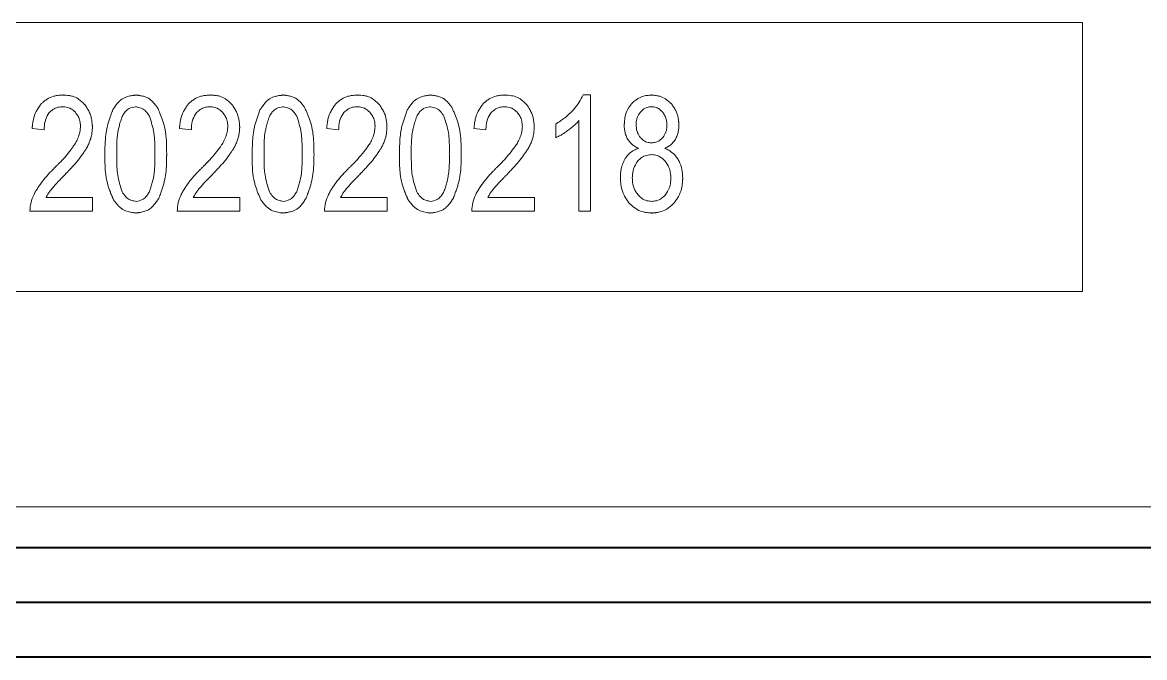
# Model space of a CAD drawing. Header units: millimetres. Extents: x -331 to 5585, y -2655 to 1513.
# Drawn here: x 372.52 to 382.95, y 555.29 to 561.19 of the extents above; entities that cross this region are included whole.
import ezdxf

# ---------------------------------------------------------------- set-up
doc = ezdxf.new("R2010")
doc.units = ezdxf.units.MM

msp = doc.modelspace()

# ---------------------------------------------------------------- linework, layer by layer
at = {"color": 7, "linetype": 'Continuous', "lineweight": 15}
for p, q in [((362.369, 561.191), (382.369, 561.191)), ((382.369, 561.191), (382.369, 558.691)), ((377.729, 560.517), (377.799, 560.517)), ((377.799, 560.517), (377.799, 559.439)), ((372.611, 560.206), (372.723, 560.192)), ((373.98, 560.206), (374.091, 560.192)), ((375.348, 560.206), (375.459, 560.192)), ((376.716, 560.206), (376.827, 560.192)), ((377.475, 560.12), (377.475, 560.247)), ((377.691, 559.439), (377.691, 560.279)), ((373.173, 559.565), (372.741, 559.565)), ((373.173, 559.439), (373.173, 559.565)), ((374.541, 559.565), (374.109, 559.565)), ((374.541, 559.439), (374.541, 559.565)), ((375.91, 559.565), (375.477, 559.565)), ((375.91, 559.439), (375.91, 559.565)), ((377.278, 559.565), (376.846, 559.565)), ((377.278, 559.439), (377.278, 559.565)), ((372.591, 559.439), (373.173, 559.439)), ((373.959, 559.439), (374.541, 559.439)), ((375.327, 559.439), (375.91, 559.439)), ((376.695, 559.439), (377.278, 559.439)), ((377.799, 559.439), (377.691, 559.439)), ((382.369, 558.691), (362.369, 558.691)), ((384.869, 556.691), (359.869, 556.691)), ((360.612, 556.318), (384.127, 556.318)), ((384.127, 556.309), (360.612, 556.309)), ((360.612, 555.809), (384.127, 555.809)), ((384.127, 555.801), (360.612, 555.801)), ((360.612, 555.301), (384.127, 555.301)), ((384.127, 555.292), (360.612, 555.292))]:
    msp.add_line(p, q, dxfattribs=at)
for points, knots in [([(372.899, 560.517), (372.895, 560.517), (372.885, 560.516), (372.869, 560.515), (372.842, 560.512), (372.801, 560.505), (372.759, 560.485), (372.731, 560.465), (372.717, 560.454), (372.709, 560.447), (372.702, 560.441), (372.699, 560.439)], [0, 0, 0, 0, 0.0455178, 0.1366153, 0.2277394, 0.410219, 0.6986754, 0.8490485, 0.8866775, 0.9432741, 1, 1, 1, 1]), ([(373.103, 560.426), (373.101, 560.427), (373.098, 560.431), (373.093, 560.435), (373.088, 560.44), (373.081, 560.447), (373.065, 560.462), (373.035, 560.487), (372.996, 560.504), (372.958, 560.511), (372.937, 560.514), (372.925, 560.515), (372.921, 560.515), (372.917, 560.515), (372.913, 560.516), (372.91, 560.516), (372.905, 560.516), (372.901, 560.517), (372.899, 560.517)], [0, 0, 0, 0, 0.0216814, 0.06509, 0.0866371, 0.1082772, 0.1948807, 0.3686444, 0.6143713, 0.7405375, 0.870116, 0.8863695, 0.9025587, 0.9188347, 0.9350698, 0.9512589, 0.9675125, 1, 1, 1, 1]), ([(373.575, 560.517), (373.572, 560.516), (373.567, 560.516), (373.559, 560.514), (373.551, 560.513), (373.537, 560.511), (373.514, 560.507), (373.477, 560.497), (373.424, 560.468), (373.395, 560.43), (373.378, 560.404), (373.373, 560.397), (373.368, 560.39), (373.364, 560.384), (373.362, 560.38), (373.36, 560.378)], [0, 0, 0, 0, 0.037165, 0.05578, 0.092923, 0.130079, 0.20448, 0.353436, 0.559971, 0.860492, 0.877916, 0.912853, 0.947637, 0.973819, 1, 1, 1, 1]), ([(373.774, 560.404), (373.772, 560.407), (373.769, 560.411), (373.763, 560.417), (373.759, 560.422), (373.752, 560.431), (373.732, 560.455), (373.702, 560.483), (373.661, 560.501), (373.634, 560.508), (373.614, 560.511), (373.603, 560.513), (373.595, 560.514), (373.588, 560.515), (373.581, 560.516), (373.577, 560.517), (373.575, 560.517)], [0, 0, 0, 0, 0.041963, 0.063062, 0.104986, 0.126008, 0.210286, 0.493164, 0.634409, 0.775084, 0.845282, 0.880332, 0.915468, 0.950537, 0.975253, 1, 1, 1, 1]), ([(374.267, 560.517), (374.263, 560.517), (374.258, 560.516), (374.25, 560.516), (374.243, 560.515), (374.232, 560.514), (374.21, 560.512), (374.169, 560.505), (374.128, 560.485), (374.097, 560.463), (374.082, 560.451), (374.074, 560.444), (374.069, 560.441), (374.067, 560.439)], [0, 0, 0, 0, 0.045518, 0.068311, 0.113871, 0.136617, 0.227741, 0.410221, 0.698678, 0.849051, 0.924483, 0.962183, 1, 1, 1, 1]), ([(374.471, 560.426), (374.469, 560.427), (374.466, 560.431), (374.461, 560.435), (374.455, 560.441), (374.447, 560.449), (374.431, 560.464), (374.402, 560.487), (374.36, 560.506), (374.323, 560.512), (374.302, 560.514), (374.296, 560.514), (374.291, 560.515), (374.287, 560.515), (374.284, 560.516), (374.28, 560.516), (374.274, 560.516), (374.27, 560.517), (374.267, 560.517)], [0, 0, 0, 0, 0.021683, 0.065096, 0.086691, 0.129975, 0.216665, 0.362789, 0.610434, 0.803959, 0.852971, 0.877484, 0.889664, 0.914218, 0.926463, 0.938708, 0.963177, 1, 1, 1, 1]), ([(374.943, 560.517), (374.942, 560.517), (374.937, 560.516), (374.929, 560.515), (374.92, 560.513), (374.909, 560.512), (374.887, 560.508), (374.849, 560.499), (374.795, 560.471), (374.764, 560.431), (374.745, 560.403), (374.741, 560.396), (374.736, 560.39), (374.733, 560.384), (374.73, 560.38), (374.728, 560.378)], [0, 0, 0, 0, 0.018585, 0.055789, 0.092937, 0.111501, 0.185903, 0.334903, 0.552218, 0.846635, 0.884871, 0.923226, 0.942342, 0.971201, 1, 1, 1, 1]), ([(375.142, 560.404), (375.141, 560.405), (375.138, 560.409), (375.134, 560.414), (375.128, 560.421), (375.121, 560.43), (375.1, 560.455), (375.07, 560.483), (375.029, 560.501), (375.002, 560.508), (374.983, 560.511), (374.973, 560.513), (374.968, 560.514), (374.963, 560.514), (374.959, 560.515), (374.955, 560.515), (374.95, 560.516), (374.946, 560.516), (374.943, 560.517)], [0, 0, 0, 0, 0.020903, 0.063062, 0.084005, 0.126008, 0.210286, 0.493165, 0.634409, 0.775085, 0.845283, 0.880332, 0.897932, 0.915469, 0.932972, 0.950537, 0.968103, 1, 1, 1, 1]), ([(375.635, 560.517), (375.632, 560.517), (375.627, 560.516), (375.618, 560.516), (375.612, 560.515), (375.6, 560.514), (375.578, 560.512), (375.538, 560.505), (375.496, 560.485), (375.465, 560.463), (375.45, 560.451), (375.442, 560.444), (375.437, 560.441), (375.435, 560.439)], [0, 0, 0, 0, 0.0455856, 0.0683106, 0.1138706, 0.1366167, 0.227741, 0.4102208, 0.6986777, 0.849051, 0.9244833, 0.9621826, 1, 1, 1, 1]), ([(375.839, 560.426), (375.838, 560.427), (375.834, 560.431), (375.829, 560.435), (375.825, 560.44), (375.817, 560.447), (375.801, 560.462), (375.771, 560.487), (375.732, 560.504), (375.694, 560.511), (375.673, 560.514), (375.661, 560.515), (375.657, 560.515), (375.654, 560.515), (375.65, 560.516), (375.646, 560.516), (375.641, 560.516), (375.637, 560.517), (375.635, 560.517)], [0, 0, 0, 0, 0.021681, 0.06509, 0.086684, 0.108278, 0.194929, 0.368642, 0.61437, 0.740537, 0.870116, 0.886369, 0.902558, 0.918834, 0.93507, 0.951323, 0.967512, 1, 1, 1, 1]), ([(376.312, 560.517), (376.308, 560.516), (376.303, 560.516), (376.295, 560.514), (376.287, 560.513), (376.274, 560.511), (376.251, 560.507), (376.213, 560.497), (376.161, 560.468), (376.132, 560.43), (376.114, 560.404), (376.109, 560.397), (376.105, 560.39), (376.1, 560.384), (376.098, 560.38), (376.097, 560.378)], [0, 0, 0, 0, 0.037164, 0.05578, 0.092921, 0.130077, 0.204477, 0.353432, 0.560013, 0.860494, 0.877917, 0.912854, 0.947638, 0.973819, 1, 1, 1, 1]), ([(376.51, 560.404), (376.508, 560.407), (376.505, 560.411), (376.5, 560.417), (376.496, 560.422), (376.488, 560.431), (376.468, 560.455), (376.439, 560.483), (376.397, 560.501), (376.37, 560.508), (376.351, 560.511), (376.34, 560.513), (376.332, 560.514), (376.324, 560.515), (376.317, 560.516), (376.314, 560.517), (376.312, 560.517)], [0, 0, 0, 0, 0.041963, 0.063063, 0.104987, 0.126009, 0.210288, 0.493216, 0.634405, 0.775082, 0.845281, 0.880393, 0.915467, 0.950536, 0.975253, 1, 1, 1, 1]), ([(377.003, 560.517), (377.001, 560.517), (376.998, 560.516), (376.994, 560.516), (376.99, 560.516), (376.986, 560.516), (376.982, 560.515), (376.979, 560.515), (376.973, 560.515), (376.956, 560.513), (376.917, 560.508), (376.871, 560.49), (376.84, 560.468), (376.826, 560.457), (376.822, 560.453), (376.817, 560.449), (376.812, 560.446), (376.807, 560.442), (376.805, 560.44), (376.803, 560.439)], [0, 0, 0, 0, 0.0228, 0.0456, 0.056966, 0.079719, 0.091153, 0.113906, 0.125272, 0.170828, 0.353299, 0.662263, 0.830644, 0.872953, 0.894084, 0.91533, 0.957547, 0.978859, 1, 1, 1, 1]), ([(377.207, 560.426), (377.206, 560.427), (377.202, 560.431), (377.198, 560.435), (377.192, 560.441), (377.183, 560.449), (377.167, 560.464), (377.139, 560.487), (377.101, 560.504), (377.063, 560.511), (377.041, 560.514), (377.026, 560.515), (377.018, 560.516), (377.011, 560.516), (377.006, 560.517), (377.003, 560.517)], [0, 0, 0, 0, 0.021681, 0.065089, 0.086682, 0.129962, 0.216642, 0.362751, 0.61037, 0.73664, 0.86817, 0.901148, 0.934105, 0.967062, 1, 1, 1, 1]), ([(377.633, 560.372), (377.637, 560.377), (377.659, 560.402), (377.696, 560.448), (377.718, 560.494), (377.729, 560.517)], [0, 0, 0, 0, 0.114719, 0.57499, 1, 1, 1, 1]), ([(378.184, 560.44), (378.185, 560.441), (378.188, 560.443), (378.191, 560.446), (378.196, 560.451), (378.205, 560.458), (378.222, 560.472), (378.252, 560.493), (378.29, 560.507), (378.323, 560.513), (378.339, 560.514), (378.348, 560.515), (378.353, 560.516), (378.359, 560.516), (378.363, 560.517), (378.365, 560.517)], [0, 0, 0, 0, 0.024734, 0.04958, 0.07437, 0.124037, 0.223242, 0.389776, 0.668479, 0.816558, 0.890445, 0.908972, 0.945864, 0.972982, 1, 1, 1, 1]), ([(378.365, 560.517), (378.366, 560.517), (378.37, 560.516), (378.376, 560.516), (378.383, 560.515), (378.394, 560.514), (378.414, 560.511), (378.45, 560.505), (378.487, 560.487), (378.514, 560.466), (378.528, 560.455), (378.534, 560.45), (378.538, 560.446), (378.542, 560.442), (378.545, 560.44), (378.547, 560.438)], [0, 0, 0, 0, 0.024629, 0.049159, 0.098299, 0.122782, 0.221038, 0.387893, 0.666793, 0.813457, 0.886622, 0.923249, 0.941507, 0.970754, 1, 1, 1, 1]), ([(372.699, 560.439), (372.698, 560.437), (372.695, 560.433), (372.691, 560.428), (372.686, 560.421), (372.68, 560.412), (372.666, 560.392), (372.641, 560.352), (372.624, 560.3), (372.618, 560.259), (372.616, 560.243), (372.615, 560.238), (372.615, 560.234), (372.614, 560.229), (372.613, 560.224), (372.613, 560.219), (372.612, 560.213), (372.612, 560.208), (372.611, 560.206)], [0, 0, 0, 0, 0.019803, 0.059376, 0.079145, 0.118737, 0.197736, 0.356189, 0.676398, 0.838015, 0.858238, 0.868455, 0.888656, 0.908849, 0.929036, 0.94945, 0.974605, 1, 1, 1, 1]), ([(372.771, 560.353), (372.776, 560.357), (372.793, 560.373), (372.825, 560.398), (372.865, 560.406), (372.888, 560.408), (372.895, 560.408)], [0, 0, 0, 0, 0.14332, 0.499691, 0.859429, 1, 1, 1, 1]), ([(372.895, 560.408), (372.901, 560.408), (372.924, 560.406), (372.969, 560.397), (372.997, 560.371), (373.013, 560.357)], [0, 0, 0, 0, 0.151239, 0.520913, 1, 1, 1, 1]), ([(373.172, 560.22), (373.172, 560.221), (373.171, 560.226), (373.171, 560.233), (373.17, 560.24), (373.169, 560.249), (373.167, 560.271), (373.162, 560.304), (373.151, 560.342), (373.136, 560.372), (373.124, 560.392), (373.117, 560.403), (373.113, 560.41), (373.109, 560.416), (373.106, 560.421), (373.104, 560.424), (373.103, 560.426)], [0, 0, 0, 0, 0.022424, 0.06781, 0.090239, 0.112949, 0.203355, 0.384264, 0.564093, 0.743853, 0.833692, 0.878582, 0.923229, 0.94587, 0.972804, 1, 1, 1, 1]), ([(373.448, 560.318), (373.451, 560.324), (373.461, 560.341), (373.48, 560.368), (373.517, 560.398), (373.55, 560.404), (373.571, 560.408)], [0, 0, 0, 0, 0.125461, 0.369472, 0.616471, 1, 1, 1, 1]), ([(373.571, 560.408), (373.577, 560.407), (373.599, 560.403), (373.635, 560.394), (373.673, 560.363), (373.691, 560.335), (373.701, 560.32)], [0, 0, 0, 0, 0.1214168, 0.4144001, 0.6604929, 1, 1, 1, 1]), ([(373.862, 559.968), (373.862, 559.975), (373.861, 559.988), (373.861, 560.005), (373.861, 560.022), (373.861, 560.045), (373.859, 560.091), (373.855, 560.145), (373.845, 560.211), (373.828, 560.272), (373.806, 560.329), (373.79, 560.367), (373.781, 560.388), (373.776, 560.399), (373.774, 560.404)], [0, 0, 0, 0, 0.044567, 0.089001, 0.111286, 0.155727, 0.24478, 0.422892, 0.511956, 0.690425, 0.845021, 0.922482, 0.961228, 1, 1, 1, 1]), ([(374.067, 560.439), (374.066, 560.437), (374.063, 560.433), (374.059, 560.428), (374.054, 560.421), (374.048, 560.412), (374.034, 560.392), (374.01, 560.352), (373.992, 560.3), (373.986, 560.259), (373.984, 560.243), (373.983, 560.238), (373.983, 560.234), (373.982, 560.229), (373.982, 560.224), (373.981, 560.219), (373.98, 560.213), (373.98, 560.208), (373.98, 560.206)], [0, 0, 0, 0, 0.019803, 0.059376, 0.079144, 0.118771, 0.197736, 0.356189, 0.676398, 0.838015, 0.858238, 0.868455, 0.888656, 0.908849, 0.929036, 0.94945, 0.974605, 1, 1, 1, 1]), ([(374.139, 560.353), (374.144, 560.357), (374.161, 560.373), (374.193, 560.398), (374.233, 560.406), (374.257, 560.408), (374.263, 560.408)], [0, 0, 0, 0, 0.143307, 0.499735, 0.859441, 1, 1, 1, 1]), ([(374.263, 560.408), (374.27, 560.408), (374.292, 560.406), (374.337, 560.397), (374.365, 560.371), (374.381, 560.357)], [0, 0, 0, 0, 0.151239, 0.520913, 1, 1, 1, 1]), ([(374.54, 560.22), (374.54, 560.221), (374.54, 560.225), (374.539, 560.229), (374.539, 560.233), (374.539, 560.236), (374.538, 560.239), (374.538, 560.243), (374.537, 560.252), (374.535, 560.274), (374.53, 560.306), (374.518, 560.344), (374.503, 560.374), (374.491, 560.394), (374.485, 560.403), (374.482, 560.408), (374.481, 560.41), (374.479, 560.413), (374.477, 560.416), (374.475, 560.419), (374.473, 560.422), (374.472, 560.424), (374.471, 560.426)], [0, 0, 0, 0, 0.022424, 0.045117, 0.056463, 0.078887, 0.090239, 0.101591, 0.124306, 0.214479, 0.395574, 0.574285, 0.753072, 0.84218, 0.886612, 0.897747, 0.920052, 0.931187, 0.942394, 0.964736, 0.97568, 1, 1, 1, 1]), ([(374.816, 560.318), (374.819, 560.324), (374.829, 560.341), (374.848, 560.368), (374.885, 560.398), (374.918, 560.404), (374.939, 560.408)], [0, 0, 0, 0, 0.125461, 0.369472, 0.616471, 1, 1, 1, 1]), ([(374.939, 560.408), (374.945, 560.407), (374.968, 560.403), (375.004, 560.394), (375.042, 560.363), (375.059, 560.335), (375.069, 560.32)], [0, 0, 0, 0, 0.1214168, 0.4144001, 0.6604929, 1, 1, 1, 1]), ([(375.23, 559.968), (375.23, 559.975), (375.23, 559.988), (375.229, 560.005), (375.229, 560.022), (375.229, 560.045), (375.227, 560.091), (375.223, 560.145), (375.213, 560.211), (375.196, 560.272), (375.174, 560.329), (375.158, 560.367), (375.149, 560.388), (375.144, 560.399), (375.142, 560.404)], [0, 0, 0, 0, 0.044567, 0.089001, 0.111286, 0.155727, 0.24478, 0.422892, 0.511956, 0.690425, 0.845021, 0.922482, 0.961228, 1, 1, 1, 1]), ([(375.435, 560.439), (375.434, 560.437), (375.431, 560.433), (375.427, 560.428), (375.424, 560.423), (375.418, 560.414), (375.405, 560.397), (375.38, 560.357), (375.361, 560.305), (375.354, 560.26), (375.351, 560.239), (375.35, 560.228), (375.349, 560.219), (375.348, 560.212), (375.348, 560.208), (375.348, 560.206)], [0, 0, 0, 0, 0.019804, 0.059379, 0.079148, 0.098884, 0.178087, 0.336399, 0.656618, 0.828008, 0.871067, 0.914068, 0.95704, 0.978641, 1, 1, 1, 1]), ([(375.507, 560.353), (375.512, 560.357), (375.529, 560.373), (375.561, 560.398), (375.602, 560.406), (375.625, 560.408), (375.631, 560.408)], [0, 0, 0, 0, 0.143307, 0.499735, 0.859441, 1, 1, 1, 1]), ([(375.631, 560.408), (375.638, 560.408), (375.661, 560.406), (375.705, 560.397), (375.733, 560.371), (375.749, 560.357)], [0, 0, 0, 0, 0.151239, 0.520913, 1, 1, 1, 1]), ([(375.908, 560.22), (375.908, 560.221), (375.908, 560.226), (375.907, 560.233), (375.906, 560.24), (375.906, 560.249), (375.904, 560.271), (375.899, 560.304), (375.887, 560.342), (375.872, 560.372), (375.86, 560.392), (375.853, 560.403), (375.849, 560.41), (375.845, 560.416), (375.842, 560.421), (375.84, 560.424), (375.839, 560.426)], [0, 0, 0, 0, 0.022425, 0.067811, 0.090241, 0.11295, 0.203358, 0.38427, 0.564121, 0.743883, 0.833689, 0.87858, 0.923264, 0.945869, 0.972803, 1, 1, 1, 1]), ([(376.184, 560.318), (376.187, 560.324), (376.198, 560.341), (376.216, 560.368), (376.253, 560.398), (376.287, 560.404), (376.307, 560.408)], [0, 0, 0, 0, 0.125461, 0.369472, 0.616471, 1, 1, 1, 1]), ([(376.307, 560.408), (376.313, 560.407), (376.336, 560.403), (376.372, 560.394), (376.41, 560.363), (376.427, 560.335), (376.437, 560.32)], [0, 0, 0, 0, 0.1214168, 0.4144001, 0.6604929, 1, 1, 1, 1]), ([(376.598, 559.968), (376.598, 559.975), (376.598, 559.988), (376.598, 560.005), (376.597, 560.022), (376.597, 560.045), (376.595, 560.091), (376.591, 560.145), (376.581, 560.211), (376.564, 560.272), (376.542, 560.329), (376.526, 560.367), (376.517, 560.388), (376.512, 560.399), (376.51, 560.404)], [0, 0, 0, 0, 0.044567, 0.089001, 0.111286, 0.155727, 0.24478, 0.422892, 0.511956, 0.690425, 0.845021, 0.922482, 0.961228, 1, 1, 1, 1]), ([(376.803, 560.439), (376.802, 560.437), (376.8, 560.433), (376.796, 560.428), (376.792, 560.423), (376.786, 560.414), (376.774, 560.397), (376.748, 560.357), (376.729, 560.305), (376.722, 560.26), (376.72, 560.239), (376.719, 560.23), (376.718, 560.222), (376.717, 560.214), (376.716, 560.209), (376.716, 560.206)], [0, 0, 0, 0, 0.019804, 0.059379, 0.079148, 0.098884, 0.178087, 0.336399, 0.656618, 0.828008, 0.871067, 0.914067, 0.93544, 0.967727, 1, 1, 1, 1]), ([(376.876, 560.353), (376.88, 560.357), (376.897, 560.373), (376.929, 560.398), (376.97, 560.406), (376.993, 560.408), (376.999, 560.408)], [0, 0, 0, 0, 0.143307, 0.499735, 0.859441, 1, 1, 1, 1]), ([(376.999, 560.408), (377.006, 560.408), (377.029, 560.406), (377.073, 560.397), (377.102, 560.371), (377.118, 560.357)], [0, 0, 0, 0, 0.151239, 0.520913, 1, 1, 1, 1]), ([(377.276, 560.22), (377.276, 560.221), (377.276, 560.226), (377.275, 560.233), (377.275, 560.241), (377.274, 560.253), (377.271, 560.276), (377.266, 560.309), (377.253, 560.347), (377.238, 560.376), (377.226, 560.396), (377.22, 560.405), (377.217, 560.411), (377.214, 560.415), (377.211, 560.421), (377.208, 560.424), (377.207, 560.426)], [0, 0, 0, 0, 0.0224192, 0.0678048, 0.0902345, 0.1353907, 0.2258667, 0.4069149, 0.5850806, 0.7632958, 0.8520439, 0.8964762, 0.9187459, 0.9410515, 0.9705257, 1, 1, 1, 1]), ([(378.112, 560.241), (378.112, 560.243), (378.112, 560.246), (378.113, 560.25), (378.113, 560.254), (378.113, 560.257), (378.113, 560.262), (378.114, 560.265), (378.114, 560.271), (378.116, 560.288), (378.12, 560.328), (378.138, 560.374), (378.159, 560.406), (378.168, 560.418), (378.171, 560.423), (378.173, 560.426), (378.175, 560.429), (378.177, 560.431), (378.179, 560.434), (378.181, 560.437), (378.183, 560.439), (378.184, 560.44)], [0, 0, 0, 0, 0.023215, 0.046156, 0.057763, 0.080983, 0.092596, 0.115551, 0.127174, 0.173403, 0.358905, 0.687162, 0.843138, 0.882354, 0.902022, 0.921549, 0.931383, 0.95095, 0.960602, 0.980392, 1, 1, 1, 1]), ([(378.365, 560.408), (378.358, 560.408), (378.338, 560.405), (378.301, 560.396), (378.278, 560.374), (378.265, 560.362)], [0, 0, 0, 0, 0.1759747, 0.5312868, 1, 1, 1, 1]), ([(378.466, 560.36), (378.461, 560.365), (378.447, 560.379), (378.419, 560.401), (378.387, 560.406), (378.369, 560.408), (378.365, 560.408)], [0, 0, 0, 0, 0.174053, 0.525123, 0.904708, 1, 1, 1, 1]), ([(378.547, 560.438), (378.549, 560.436), (378.553, 560.43), (378.561, 560.42), (378.574, 560.401), (378.597, 560.364), (378.612, 560.318), (378.616, 560.28), (378.618, 560.264), (378.618, 560.257), (378.619, 560.251), (378.619, 560.244), (378.619, 560.239), (378.619, 560.236)], [0, 0, 0, 0, 0.045568, 0.091275, 0.182459, 0.365184, 0.679298, 0.839118, 0.879505, 0.899419, 0.939769, 0.959668, 1, 1, 1, 1]), ([(372.723, 560.192), (372.723, 560.199), (372.724, 560.232), (372.731, 560.29), (372.758, 560.333), (372.771, 560.353)], [0, 0, 0, 0, 0.117814, 0.591603, 1, 1, 1, 1]), ([(373.013, 560.357), (373.017, 560.351), (373.028, 560.336), (373.048, 560.307), (373.059, 560.266), (373.06, 560.236), (373.061, 560.223)], [0, 0, 0, 0, 0.138019, 0.393143, 0.723546, 1, 1, 1, 1]), ([(373.36, 560.378), (373.359, 560.374), (373.357, 560.368), (373.353, 560.359), (373.35, 560.349), (373.343, 560.331), (373.328, 560.29), (373.313, 560.239), (373.299, 560.174), (373.293, 560.12), (373.29, 560.067), (373.288, 560.034), (373.288, 560.007), (373.288, 559.991), (373.288, 559.978), (373.287, 559.971), (373.287, 559.968)], [0, 0, 0, 0, 0.023828, 0.047655, 0.071592, 0.095382, 0.190876, 0.381861, 0.477373, 0.668536, 0.763992, 0.859472, 0.907124, 0.953492, 0.976817, 1, 1, 1, 1]), ([(373.398, 559.969), (373.398, 559.975), (373.398, 559.985), (373.398, 559.999), (373.398, 560.012), (373.398, 560.035), (373.398, 560.069), (373.4, 560.109), (373.406, 560.164), (373.417, 560.22), (373.434, 560.276), (373.443, 560.304), (373.448, 560.318)], [0, 0, 0, 0, 0.056329, 0.084493, 0.11249, 0.168817, 0.281323, 0.39379, 0.506311, 0.751665, 0.875716, 1, 1, 1, 1]), ([(373.701, 560.32), (373.703, 560.313), (373.713, 560.282), (373.732, 560.224), (373.744, 560.159), (373.749, 560.105), (373.751, 560.066), (373.751, 560.029), (373.751, 559.997), (373.751, 559.978), (373.751, 559.969)], [0, 0, 0, 0, 0.0558979, 0.2800201, 0.5044161, 0.6165428, 0.7284756, 0.840463, 0.9202301, 1, 1, 1, 1]), ([(374.091, 560.192), (374.091, 560.199), (374.092, 560.232), (374.099, 560.29), (374.126, 560.333), (374.139, 560.353)], [0, 0, 0, 0, 0.117819, 0.591628, 1, 1, 1, 1]), ([(374.381, 560.357), (374.385, 560.351), (374.396, 560.336), (374.416, 560.307), (374.427, 560.266), (374.429, 560.236), (374.429, 560.223)], [0, 0, 0, 0, 0.138019, 0.393143, 0.723546, 1, 1, 1, 1]), ([(374.728, 560.378), (374.726, 560.371), (374.721, 560.359), (374.715, 560.34), (374.708, 560.321), (374.695, 560.284), (374.681, 560.239), (374.667, 560.174), (374.661, 560.12), (374.658, 560.067), (374.657, 560.031), (374.656, 559.998), (374.656, 559.978), (374.656, 559.968)], [0, 0, 0, 0, 0.047655, 0.095394, 0.143146, 0.190877, 0.381862, 0.477374, 0.668536, 0.763993, 0.859472, 0.92974, 1, 1, 1, 1]), ([(374.766, 559.969), (374.766, 559.972), (374.766, 559.982), (374.766, 559.995), (374.766, 560.009), (374.766, 560.029), (374.766, 560.059), (374.768, 560.112), (374.774, 560.165), (374.786, 560.221), (374.799, 560.268), (374.81, 560.302), (374.816, 560.318)], [0, 0, 0, 0, 0.028163, 0.084488, 0.112482, 0.140644, 0.253133, 0.365709, 0.59095, 0.703565, 0.85168, 1, 1, 1, 1]), ([(375.069, 560.32), (375.071, 560.313), (375.082, 560.282), (375.1, 560.224), (375.113, 560.159), (375.117, 560.105), (375.119, 560.066), (375.12, 560.032), (375.12, 560.009), (375.119, 559.994), (375.119, 559.982), (375.119, 559.973), (375.119, 559.969)], [0, 0, 0, 0, 0.055898, 0.28002, 0.504416, 0.616543, 0.728476, 0.840463, 0.896534, 0.924569, 0.962284, 1, 1, 1, 1]), ([(375.459, 560.192), (375.459, 560.199), (375.46, 560.232), (375.467, 560.29), (375.495, 560.333), (375.507, 560.353)], [0, 0, 0, 0, 0.117819, 0.591628, 1, 1, 1, 1]), ([(375.749, 560.357), (375.753, 560.351), (375.765, 560.336), (375.784, 560.307), (375.795, 560.266), (375.797, 560.236), (375.797, 560.223)], [0, 0, 0, 0, 0.138019, 0.393143, 0.723546, 1, 1, 1, 1]), ([(376.097, 560.378), (376.094, 560.371), (376.09, 560.359), (376.083, 560.34), (376.076, 560.321), (376.063, 560.284), (376.049, 560.239), (376.035, 560.174), (376.029, 560.12), (376.026, 560.067), (376.025, 560.031), (376.024, 559.998), (376.024, 559.978), (376.024, 559.968)], [0, 0, 0, 0, 0.047655, 0.095394, 0.143146, 0.190877, 0.381862, 0.477374, 0.668536, 0.763993, 0.859472, 0.92974, 1, 1, 1, 1]), ([(376.134, 559.969), (376.134, 559.972), (376.134, 559.982), (376.134, 559.995), (376.134, 560.009), (376.134, 560.029), (376.134, 560.059), (376.136, 560.112), (376.142, 560.165), (376.154, 560.221), (376.168, 560.268), (376.178, 560.302), (376.184, 560.318)], [0, 0, 0, 0, 0.028163, 0.084487, 0.112482, 0.140644, 0.253132, 0.365707, 0.590949, 0.703554, 0.851681, 1, 1, 1, 1]), ([(376.437, 560.32), (376.439, 560.313), (376.45, 560.282), (376.468, 560.224), (376.481, 560.159), (376.486, 560.096), (376.488, 560.054), (376.488, 560.023), (376.488, 560.013), (376.488, 560.006), (376.488, 559.999), (376.488, 559.991), (376.488, 559.981), (376.487, 559.974), (376.487, 559.969)], [0, 0, 0, 0, 0.055899, 0.280025, 0.504425, 0.616553, 0.808085, 0.85598, 0.880011, 0.892026, 0.916057, 0.939921, 0.951937, 1, 1, 1, 1]), ([(376.827, 560.192), (376.827, 560.199), (376.829, 560.232), (376.835, 560.29), (376.863, 560.333), (376.876, 560.353)], [0, 0, 0, 0, 0.117819, 0.591628, 1, 1, 1, 1]), ([(377.118, 560.357), (377.122, 560.351), (377.133, 560.336), (377.152, 560.307), (377.163, 560.266), (377.165, 560.236), (377.166, 560.223)], [0, 0, 0, 0, 0.1379601, 0.3931384, 0.7235441, 1, 1, 1, 1]), ([(377.475, 560.247), (377.476, 560.248), (377.479, 560.25), (377.483, 560.253), (377.489, 560.256), (377.499, 560.262), (377.518, 560.275), (377.551, 560.297), (377.591, 560.331), (377.619, 560.359), (377.633, 560.372)], [0, 0, 0, 0, 0.02463, 0.049479, 0.074172, 0.123588, 0.222617, 0.420621, 0.709215, 1, 1, 1, 1]), ([(378.265, 560.362), (378.261, 560.356), (378.245, 560.335), (378.225, 560.297), (378.223, 560.261), (378.223, 560.245)], [0, 0, 0, 0, 0.158345, 0.618444, 1, 1, 1, 1]), ([(378.509, 560.237), (378.508, 560.244), (378.507, 560.262), (378.504, 560.296), (378.488, 560.33), (378.473, 560.352), (378.466, 560.36)], [0, 0, 0, 0, 0.150621, 0.412711, 0.752175, 1, 1, 1, 1]), ([(373.061, 560.223), (373.06, 560.216), (373.058, 560.196), (373.054, 560.16), (373.038, 560.115), (373.022, 560.085), (373.014, 560.069)], [0, 0, 0, 0, 0.123476, 0.370515, 0.681119, 1, 1, 1, 1]), ([(373.118, 560.023), (373.118, 560.025), (373.12, 560.027), (373.123, 560.033), (373.126, 560.039), (373.131, 560.05), (373.14, 560.069), (373.153, 560.1), (373.164, 560.139), (373.168, 560.173), (373.17, 560.194), (373.171, 560.204), (373.171, 560.209), (373.171, 560.215), (373.172, 560.218), (373.172, 560.22)], [0, 0, 0, 0, 0.0242926, 0.0485852, 0.0970733, 0.121529, 0.2185891, 0.412945, 0.6074199, 0.8032029, 0.9016592, 0.9260347, 0.9506933, 0.9753466, 1, 1, 1, 1]), ([(374.429, 560.223), (374.429, 560.216), (374.427, 560.196), (374.422, 560.16), (374.406, 560.115), (374.39, 560.085), (374.382, 560.069)], [0, 0, 0, 0, 0.123476, 0.370515, 0.681119, 1, 1, 1, 1]), ([(374.486, 560.023), (374.486, 560.025), (374.488, 560.027), (374.491, 560.033), (374.494, 560.039), (374.499, 560.05), (374.508, 560.069), (374.521, 560.1), (374.532, 560.139), (374.536, 560.173), (374.538, 560.194), (374.539, 560.204), (374.539, 560.209), (374.54, 560.215), (374.54, 560.218), (374.54, 560.22)], [0, 0, 0, 0, 0.024293, 0.048553, 0.097041, 0.121528, 0.218589, 0.412945, 0.60742, 0.803203, 0.901659, 0.926035, 0.950693, 0.975347, 1, 1, 1, 1]), ([(375.797, 560.223), (375.797, 560.216), (375.795, 560.196), (375.79, 560.16), (375.775, 560.115), (375.759, 560.085), (375.751, 560.069)], [0, 0, 0, 0, 0.123476, 0.370515, 0.681119, 1, 1, 1, 1]), ([(375.854, 560.023), (375.855, 560.025), (375.856, 560.027), (375.859, 560.033), (375.862, 560.039), (375.867, 560.05), (375.877, 560.069), (375.89, 560.1), (375.9, 560.139), (375.904, 560.173), (375.906, 560.194), (375.907, 560.204), (375.907, 560.209), (375.908, 560.215), (375.908, 560.218), (375.908, 560.22)], [0, 0, 0, 0, 0.024293, 0.048553, 0.097041, 0.121497, 0.218588, 0.412944, 0.607419, 0.803203, 0.901659, 0.926035, 0.950688, 0.975347, 1, 1, 1, 1]), ([(377.166, 560.223), (377.165, 560.216), (377.163, 560.196), (377.158, 560.16), (377.143, 560.115), (377.127, 560.085), (377.119, 560.069)], [0, 0, 0, 0, 0.123476, 0.370515, 0.681119, 1, 1, 1, 1]), ([(377.222, 560.023), (377.223, 560.025), (377.224, 560.027), (377.227, 560.033), (377.23, 560.039), (377.235, 560.05), (377.245, 560.069), (377.258, 560.1), (377.268, 560.139), (377.273, 560.173), (377.274, 560.194), (377.275, 560.204), (377.275, 560.209), (377.276, 560.215), (377.276, 560.218), (377.276, 560.22)], [0, 0, 0, 0, 0.024293, 0.0485535, 0.0970423, 0.1214983, 0.218591, 0.4129224, 0.607419, 0.803205, 0.9016627, 0.9260386, 0.9506923, 0.9753513, 1, 1, 1, 1]), ([(377.59, 560.189), (377.585, 560.185), (377.569, 560.174), (377.542, 560.155), (377.508, 560.136), (377.486, 560.125), (377.475, 560.12)], [0, 0, 0, 0, 0.148111, 0.444396, 0.721869, 1, 1, 1, 1]), ([(377.691, 560.279), (377.686, 560.274), (377.673, 560.259), (377.65, 560.236), (377.62, 560.211), (377.6, 560.197), (377.59, 560.189)], [0, 0, 0, 0, 0.148069, 0.4449282, 0.7219491, 1, 1, 1, 1]), ([(378.145, 560.105), (378.142, 560.111), (378.134, 560.129), (378.121, 560.159), (378.114, 560.199), (378.112, 560.226), (378.112, 560.241)], [0, 0, 0, 0, 0.141894, 0.425233, 0.675664, 1, 1, 1, 1]), ([(378.223, 560.245), (378.223, 560.238), (378.224, 560.219), (378.227, 560.184), (378.243, 560.149), (378.258, 560.127), (378.264, 560.119)], [0, 0, 0, 0, 0.148222, 0.422891, 0.769928, 1, 1, 1, 1]), ([(378.467, 560.118), (378.471, 560.124), (378.487, 560.145), (378.506, 560.184), (378.508, 560.221), (378.509, 560.237)], [0, 0, 0, 0, 0.155787, 0.614926, 1, 1, 1, 1]), ([(378.619, 560.236), (378.619, 560.23), (378.618, 560.21), (378.616, 560.177), (378.604, 560.14), (378.593, 560.117), (378.587, 560.105)], [0, 0, 0, 0, 0.146262, 0.439409, 0.716195, 1, 1, 1, 1]), ([(378.243, 560.021), (378.237, 560.024), (378.219, 560.034), (378.192, 560.05), (378.166, 560.077), (378.152, 560.095), (378.145, 560.105)], [0, 0, 0, 0, 0.15325, 0.460163, 0.727004, 1, 1, 1, 1]), ([(378.264, 560.119), (378.269, 560.114), (378.284, 560.101), (378.312, 560.079), (378.344, 560.075), (378.362, 560.073), (378.366, 560.072)], [0, 0, 0, 0, 0.17343, 0.522643, 0.895895, 1, 1, 1, 1]), ([(378.366, 560.072), (378.373, 560.073), (378.393, 560.075), (378.431, 560.084), (378.454, 560.106), (378.467, 560.118)], [0, 0, 0, 0, 0.175966, 0.531297, 1, 1, 1, 1]), ([(378.587, 560.105), (378.583, 560.1), (378.572, 560.084), (378.552, 560.06), (378.522, 560.038), (378.501, 560.027), (378.49, 560.021)], [0, 0, 0, 0, 0.153352, 0.439438, 0.716193, 1, 1, 1, 1]), ([(373.014, 560.069), (373.013, 560.068), (373.011, 560.065), (373.009, 560.061), (373.006, 560.058), (373.004, 560.054), (373.002, 560.052), (372.999, 560.048), (372.996, 560.043), (372.991, 560.037), (372.987, 560.03), (372.984, 560.026), (372.982, 560.023), (372.978, 560.018), (372.968, 560.004), (372.942, 559.969), (372.907, 559.929), (372.875, 559.895), (372.858, 559.879), (372.85, 559.87), (372.845, 559.866), (372.842, 559.862), (372.838, 559.858), (372.835, 559.855), (372.831, 559.851), (372.827, 559.847), (372.822, 559.842), (372.818, 559.838), (372.816, 559.836)], [0, 0, 0, 0, 0.016316, 0.032472, 0.048788, 0.057026, 0.073182, 0.081448, 0.097632, 0.130188, 0.1628, 0.170907, 0.187176, 0.195311, 0.227935, 0.358184, 0.618919, 0.749295, 0.814428, 0.846958, 0.863189, 0.879557, 0.895787, 0.912018, 0.92842, 0.946298, 0.96421, 1, 1, 1, 1]), ([(372.912, 559.772), (372.914, 559.774), (372.921, 559.782), (372.93, 559.791), (372.939, 559.801), (372.953, 559.815), (372.983, 559.847), (373.027, 559.896), (373.062, 559.943), (373.085, 559.975), (373.094, 559.988), (373.102, 560), (373.109, 560.011), (373.115, 560.019), (373.118, 560.023)], [0, 0, 0, 0, 0.030762, 0.092287, 0.123018, 0.153818, 0.276877, 0.523011, 0.761178, 0.820895, 0.880526, 0.910502, 0.955201, 1, 1, 1, 1]), ([(374.382, 560.069), (374.379, 560.064), (374.36, 560.037), (374.325, 559.988), (374.282, 559.936), (374.244, 559.897), (374.222, 559.874), (374.207, 559.859), (374.199, 559.851), (374.192, 559.844), (374.186, 559.838), (374.184, 559.836)], [0, 0, 0, 0, 0.065105, 0.325674, 0.58646, 0.716722, 0.858417, 0.893795, 0.929242, 0.964553, 1, 1, 1, 1]), ([(374.28, 559.772), (374.282, 559.774), (374.287, 559.779), (374.294, 559.787), (374.303, 559.796), (374.319, 559.813), (374.351, 559.847), (374.395, 559.896), (374.429, 559.941), (374.446, 559.965), (374.449, 559.97), (374.451, 559.973), (374.454, 559.977), (374.458, 559.982), (374.462, 559.989), (374.467, 559.996), (374.471, 560.001), (374.473, 560.005), (374.476, 560.008), (374.478, 560.012), (374.48, 560.015), (374.483, 560.019), (374.485, 560.022), (374.486, 560.023)], [0, 0, 0, 0, 0.030762, 0.061525, 0.092287, 0.153818, 0.276877, 0.522981, 0.761176, 0.791062, 0.798489, 0.813493, 0.828321, 0.843273, 0.87315, 0.902976, 0.917876, 0.932775, 0.947827, 0.955201, 0.970075, 0.985126, 1, 1, 1, 1]), ([(375.751, 560.069), (375.747, 560.064), (375.728, 560.037), (375.693, 559.988), (375.65, 559.936), (375.613, 559.897), (375.591, 559.874), (375.575, 559.859), (375.568, 559.851), (375.56, 559.844), (375.555, 559.838), (375.552, 559.836)], [0, 0, 0, 0, 0.065105, 0.325675, 0.586492, 0.716721, 0.858416, 0.893795, 0.929242, 0.964553, 1, 1, 1, 1]), ([(375.648, 559.772), (375.65, 559.774), (375.657, 559.782), (375.667, 559.791), (375.676, 559.801), (375.69, 559.815), (375.719, 559.847), (375.763, 559.896), (375.799, 559.943), (375.821, 559.975), (375.83, 559.988), (375.838, 560), (375.846, 560.011), (375.851, 560.019), (375.854, 560.023)], [0, 0, 0, 0, 0.030762, 0.092287, 0.122986, 0.153818, 0.276877, 0.522982, 0.761177, 0.820895, 0.880525, 0.910502, 0.955201, 1, 1, 1, 1]), ([(377.119, 560.069), (377.115, 560.064), (377.096, 560.037), (377.061, 559.988), (377.018, 559.936), (376.981, 559.897), (376.959, 559.874), (376.943, 559.859), (376.936, 559.851), (376.928, 559.844), (376.923, 559.838), (376.92, 559.836)], [0, 0, 0, 0, 0.065105, 0.325704, 0.586491, 0.71672, 0.858416, 0.893795, 0.929242, 0.964553, 1, 1, 1, 1]), ([(377.016, 559.772), (377.019, 559.774), (377.023, 559.779), (377.03, 559.787), (377.039, 559.796), (377.055, 559.813), (377.087, 559.847), (377.131, 559.896), (377.165, 559.941), (377.182, 559.966), (377.187, 559.972), (377.192, 559.979), (377.197, 559.987), (377.203, 559.995), (377.208, 560.003), (377.213, 560.01), (377.218, 560.017), (377.221, 560.021), (377.222, 560.023)], [0, 0, 0, 0, 0.030762, 0.061525, 0.092287, 0.153818, 0.276877, 0.522982, 0.761177, 0.791062, 0.805916, 0.835872, 0.865599, 0.895451, 0.925402, 0.955201, 0.977601, 1, 1, 1, 1]), ([(378.12, 559.926), (378.124, 559.932), (378.136, 559.948), (378.161, 559.978), (378.2, 560.004), (378.23, 560.016), (378.243, 560.021)], [0, 0, 0, 0, 0.126725, 0.380617, 0.7303, 1, 1, 1, 1]), ([(378.49, 560.021), (378.496, 560.018), (378.514, 560.01), (378.55, 559.991), (378.585, 559.958), (378.605, 559.93), (378.613, 559.919)], [0, 0, 0, 0, 0.12356, 0.3710876, 0.7493322, 1, 1, 1, 1]), ([(373.287, 559.968), (373.287, 559.962), (373.287, 559.952), (373.288, 559.935), (373.288, 559.918), (373.288, 559.892), (373.289, 559.845), (373.293, 559.792), (373.303, 559.726), (373.317, 559.674), (373.331, 559.634), (373.337, 559.619), (373.339, 559.614), (373.342, 559.605), (373.347, 559.594), (373.351, 559.583), (373.354, 559.577), (373.356, 559.572), (373.357, 559.568), (373.359, 559.563), (373.361, 559.558), (373.364, 559.552), (373.366, 559.547), (373.368, 559.543)], [0, 0, 0, 0, 0.045715, 0.068641, 0.114493, 0.160212, 0.251816, 0.435122, 0.526693, 0.710282, 0.801924, 0.813316, 0.824848, 0.836277, 0.882092, 0.904937, 0.916442, 0.927821, 0.939339, 0.950731, 0.96301, 0.975415, 1, 1, 1, 1]), ([(373.448, 559.618), (373.446, 559.624), (373.436, 559.656), (373.417, 559.713), (373.405, 559.779), (373.4, 559.832), (373.398, 559.872), (373.398, 559.908), (373.398, 559.94), (373.398, 559.959), (373.398, 559.969)], [0, 0, 0, 0, 0.0559513, 0.2803284, 0.5049994, 0.6172557, 0.7293219, 0.8414426, 0.9208034, 1, 1, 1, 1]), ([(373.751, 559.969), (373.751, 559.962), (373.751, 559.952), (373.751, 559.939), (373.751, 559.925), (373.751, 559.902), (373.751, 559.869), (373.749, 559.829), (373.744, 559.773), (373.732, 559.717), (373.715, 559.661), (373.706, 559.633), (373.701, 559.619)], [0, 0, 0, 0, 0.056157, 0.08432, 0.112482, 0.168638, 0.281136, 0.393764, 0.506285, 0.751532, 0.875795, 1, 1, 1, 1]), ([(373.789, 559.56), (373.79, 559.563), (373.793, 559.569), (373.796, 559.579), (373.8, 559.588), (373.806, 559.607), (373.821, 559.648), (373.837, 559.699), (373.85, 559.764), (373.857, 559.817), (373.86, 559.87), (373.861, 559.9), (373.861, 559.92), (373.861, 559.929), (373.861, 559.937), (373.861, 559.944), (373.861, 559.952), (373.862, 559.959), (373.862, 559.965), (373.862, 559.968)], [0, 0, 0, 0, 0.023885, 0.04777, 0.071776, 0.095624, 0.191348, 0.382957, 0.478726, 0.670424, 0.766156, 0.861914, 0.885881, 0.909705, 0.921688, 0.945653, 0.957635, 0.978889, 1, 1, 1, 1]), ([(374.656, 559.968), (374.656, 559.962), (374.656, 559.942), (374.656, 559.908), (374.657, 559.855), (374.66, 559.802), (374.669, 559.735), (374.684, 559.674), (374.709, 559.606), (374.727, 559.564), (374.736, 559.543)], [0, 0, 0, 0, 0.0457163, 0.1372875, 0.228881, 0.4121885, 0.5038362, 0.6873773, 0.8434604, 1, 1, 1, 1]), ([(374.816, 559.618), (374.814, 559.624), (374.804, 559.656), (374.786, 559.713), (374.773, 559.779), (374.768, 559.832), (374.766, 559.872), (374.766, 559.908), (374.766, 559.94), (374.766, 559.959), (374.766, 559.969)], [0, 0, 0, 0, 0.0559513, 0.2803284, 0.5049994, 0.6172557, 0.7293219, 0.8414426, 0.9208034, 1, 1, 1, 1]), ([(375.119, 559.969), (375.119, 559.962), (375.119, 559.952), (375.119, 559.939), (375.119, 559.925), (375.119, 559.902), (375.119, 559.869), (375.117, 559.829), (375.112, 559.773), (375.1, 559.717), (375.083, 559.661), (375.074, 559.633), (375.069, 559.619)], [0, 0, 0, 0, 0.056157, 0.08432, 0.112482, 0.168638, 0.281136, 0.393764, 0.506285, 0.751532, 0.875795, 1, 1, 1, 1]), ([(375.157, 559.56), (375.158, 559.563), (375.161, 559.569), (375.164, 559.579), (375.168, 559.588), (375.172, 559.601), (375.178, 559.616), (375.183, 559.632), (375.191, 559.654), (375.204, 559.695), (375.219, 559.761), (375.225, 559.827), (375.228, 559.875), (375.229, 559.899), (375.229, 559.917), (375.229, 559.932), (375.23, 559.946), (375.23, 559.957), (375.23, 559.965), (375.23, 559.968)], [0, 0, 0, 0, 0.0238856, 0.0477712, 0.0717783, 0.0956269, 0.1435074, 0.1913564, 0.2152737, 0.3109981, 0.5028568, 0.6945774, 0.7902725, 0.842647, 0.8689, 0.9213998, 0.9475053, 0.9737529, 1, 1, 1, 1]), ([(376.024, 559.968), (376.024, 559.962), (376.024, 559.952), (376.024, 559.935), (376.024, 559.918), (376.024, 559.892), (376.025, 559.845), (376.029, 559.792), (376.039, 559.726), (376.053, 559.674), (376.067, 559.634), (376.073, 559.619), (376.075, 559.614), (376.079, 559.605), (376.083, 559.594), (376.087, 559.583), (376.09, 559.577), (376.092, 559.572), (376.094, 559.568), (376.096, 559.563), (376.098, 559.558), (376.1, 559.552), (376.103, 559.547), (376.104, 559.543)], [0, 0, 0, 0, 0.045715, 0.068641, 0.114493, 0.160213, 0.251816, 0.435122, 0.526693, 0.710282, 0.801924, 0.813316, 0.824847, 0.836264, 0.882092, 0.904937, 0.916442, 0.927821, 0.939339, 0.950731, 0.96301, 0.975415, 1, 1, 1, 1]), ([(376.185, 559.618), (376.183, 559.624), (376.172, 559.656), (376.154, 559.713), (376.141, 559.779), (376.136, 559.832), (376.135, 559.872), (376.134, 559.905), (376.134, 559.931), (376.134, 559.947), (376.134, 559.959), (376.134, 559.965), (376.134, 559.969)], [0, 0, 0, 0, 0.055951, 0.280339, 0.505001, 0.617257, 0.729323, 0.841444, 0.897581, 0.948873, 0.974437, 1, 1, 1, 1]), ([(376.487, 559.969), (376.487, 559.962), (376.488, 559.952), (376.488, 559.939), (376.488, 559.925), (376.488, 559.902), (376.487, 559.869), (376.485, 559.829), (376.48, 559.773), (376.468, 559.717), (376.451, 559.661), (376.442, 559.633), (376.437, 559.619)], [0, 0, 0, 0, 0.056157, 0.08432, 0.112482, 0.168638, 0.281136, 0.393764, 0.506285, 0.751532, 0.875795, 1, 1, 1, 1]), ([(376.525, 559.56), (376.527, 559.563), (376.529, 559.569), (376.532, 559.579), (376.536, 559.588), (376.54, 559.601), (376.546, 559.616), (376.552, 559.632), (376.559, 559.654), (376.572, 559.695), (376.587, 559.761), (376.594, 559.827), (376.596, 559.874), (376.597, 559.897), (376.597, 559.914), (376.597, 559.927), (376.598, 559.942), (376.598, 559.954), (376.598, 559.964), (376.598, 559.968)], [0, 0, 0, 0, 0.023886, 0.047771, 0.071778, 0.095627, 0.143507, 0.191356, 0.215274, 0.310998, 0.502857, 0.694577, 0.790272, 0.838081, 0.862052, 0.909845, 0.933811, 0.966906, 1, 1, 1, 1]), ([(378.076, 559.749), (378.076, 559.75), (378.076, 559.753), (378.076, 559.757), (378.076, 559.76), (378.077, 559.764), (378.077, 559.766), (378.077, 559.769), (378.077, 559.779), (378.079, 559.8), (378.083, 559.837), (378.098, 559.881), (378.113, 559.911), (378.12, 559.926)], [0, 0, 0, 0, 0.027042, 0.040565, 0.067607, 0.081133, 0.094656, 0.108182, 0.134913, 0.242916, 0.459162, 0.726686, 1, 1, 1, 1]), ([(378.238, 559.904), (378.234, 559.898), (378.215, 559.87), (378.19, 559.82), (378.188, 559.77), (378.187, 559.748)], [0, 0, 0, 0, 0.120304, 0.607039, 1, 1, 1, 1]), ([(378.363, 559.964), (378.357, 559.963), (378.334, 559.96), (378.293, 559.952), (378.26, 559.926), (378.243, 559.909), (378.238, 559.904)], [0, 0, 0, 0, 0.140011, 0.493731, 0.851094, 1, 1, 1, 1]), ([(378.491, 559.903), (378.487, 559.908), (378.473, 559.921), (378.45, 559.941), (378.412, 559.959), (378.382, 559.962), (378.363, 559.964)], [0, 0, 0, 0, 0.137375, 0.379955, 0.624468, 1, 1, 1, 1]), ([(378.545, 559.744), (378.544, 559.751), (378.543, 559.784), (378.534, 559.842), (378.505, 559.884), (378.491, 559.903)], [0, 0, 0, 0, 0.1169902, 0.5890344, 1, 1, 1, 1]), ([(378.613, 559.919), (378.615, 559.913), (378.63, 559.883), (378.653, 559.826), (378.654, 559.772), (378.655, 559.745)], [0, 0, 0, 0, 0.110115, 0.553463, 1, 1, 1, 1]), ([(372.816, 559.836), (372.813, 559.833), (372.81, 559.83), (372.805, 559.825), (372.802, 559.822), (372.798, 559.818), (372.795, 559.814), (372.791, 559.811), (372.784, 559.804), (372.76, 559.778), (372.721, 559.736), (372.684, 559.684), (372.662, 559.65), (372.652, 559.635), (372.647, 559.627), (372.643, 559.62), (372.64, 559.615), (372.638, 559.612), (372.637, 559.611)], [0, 0, 0, 0, 0.034756, 0.051986, 0.069364, 0.086742, 0.104084, 0.121575, 0.138916, 0.208329, 0.486173, 0.742241, 0.87108, 0.903321, 0.935507, 0.967665, 0.983745, 1, 1, 1, 1]), ([(372.787, 559.637), (372.791, 559.642), (372.813, 559.667), (372.844, 559.703), (372.875, 559.735), (372.888, 559.748), (372.893, 559.753), (372.898, 559.758), (372.903, 559.763), (372.908, 559.768), (372.91, 559.771), (372.912, 559.772)], [0, 0, 0, 0, 0.108826, 0.544066, 0.771906, 0.828874, 0.857415, 0.885955, 0.943093, 0.971403, 1, 1, 1, 1]), ([(374.184, 559.836), (374.182, 559.833), (374.178, 559.83), (374.173, 559.825), (374.17, 559.822), (374.166, 559.818), (374.163, 559.814), (374.159, 559.811), (374.152, 559.804), (374.128, 559.778), (374.089, 559.736), (374.052, 559.684), (374.03, 559.65), (374.02, 559.635), (374.015, 559.627), (374.011, 559.62), (374.008, 559.615), (374.006, 559.612), (374.006, 559.611)], [0, 0, 0, 0, 0.034792, 0.0519862, 0.0693641, 0.0867421, 0.1040838, 0.1215743, 0.1389161, 0.2083288, 0.4861724, 0.7422409, 0.8710804, 0.9033211, 0.9355069, 0.9676654, 0.9837446, 1, 1, 1, 1]), ([(374.155, 559.637), (374.159, 559.642), (374.181, 559.667), (374.213, 559.703), (374.243, 559.735), (374.257, 559.748), (374.262, 559.753), (374.266, 559.758), (374.271, 559.763), (374.276, 559.768), (374.279, 559.771), (374.28, 559.772)], [0, 0, 0, 0, 0.108826, 0.544066, 0.771849, 0.828874, 0.857415, 0.885955, 0.943093, 0.971403, 1, 1, 1, 1]), ([(375.552, 559.836), (375.55, 559.833), (375.546, 559.83), (375.542, 559.825), (375.538, 559.822), (375.535, 559.818), (375.531, 559.814), (375.528, 559.811), (375.521, 559.804), (375.496, 559.778), (375.457, 559.736), (375.42, 559.684), (375.398, 559.65), (375.388, 559.635), (375.384, 559.627), (375.379, 559.62), (375.376, 559.615), (375.375, 559.612), (375.374, 559.611)], [0, 0, 0, 0, 0.034792, 0.052023, 0.069364, 0.086742, 0.104084, 0.121575, 0.138916, 0.208329, 0.486173, 0.742241, 0.87108, 0.903321, 0.935507, 0.967665, 0.983745, 1, 1, 1, 1]), ([(375.523, 559.637), (375.528, 559.642), (375.549, 559.667), (375.581, 559.703), (375.611, 559.735), (375.625, 559.748), (375.63, 559.753), (375.635, 559.758), (375.639, 559.763), (375.644, 559.768), (375.647, 559.771), (375.648, 559.772)], [0, 0, 0, 0, 0.108826, 0.544066, 0.771849, 0.828874, 0.857415, 0.885955, 0.943093, 0.971403, 1, 1, 1, 1]), ([(376.92, 559.836), (376.918, 559.833), (376.913, 559.829), (376.906, 559.822), (376.899, 559.814), (376.885, 559.8), (376.855, 559.769), (376.82, 559.728), (376.788, 559.684), (376.771, 559.657), (376.76, 559.64), (376.757, 559.635), (376.755, 559.632), (376.753, 559.629), (376.751, 559.626), (376.749, 559.622), (376.746, 559.617), (376.743, 559.613), (376.742, 559.611)], [0, 0, 0, 0, 0.034791, 0.069361, 0.10408, 0.138911, 0.277787, 0.555765, 0.694733, 0.84729, 0.885469, 0.90453, 0.914061, 0.923565, 0.942599, 0.952279, 0.971314, 1, 1, 1, 1]), ([(376.891, 559.637), (376.896, 559.642), (376.917, 559.667), (376.949, 559.703), (376.98, 559.735), (376.993, 559.748), (376.999, 559.755), (377.004, 559.76), (377.009, 559.765), (377.013, 559.768), (377.015, 559.771), (377.016, 559.772)], [0, 0, 0, 0, 0.108826, 0.544066, 0.771849, 0.828874, 0.857415, 0.914496, 0.943093, 0.971403, 1, 1, 1, 1]), ([(378.159, 559.511), (378.158, 559.512), (378.155, 559.516), (378.151, 559.522), (378.146, 559.528), (378.14, 559.538), (378.127, 559.557), (378.102, 559.597), (378.085, 559.65), (378.08, 559.695), (378.078, 559.716), (378.077, 559.727), (378.077, 559.736), (378.076, 559.743), (378.076, 559.747), (378.076, 559.749)], [0, 0, 0, 0, 0.0194, 0.058424, 0.077824, 0.116679, 0.194528, 0.350259, 0.66557, 0.832427, 0.874299, 0.916368, 0.958186, 0.979093, 1, 1, 1, 1]), ([(378.187, 559.748), (378.187, 559.742), (378.189, 559.708), (378.197, 559.65), (378.226, 559.609), (378.24, 559.589)], [0, 0, 0, 0, 0.117093, 0.589433, 1, 1, 1, 1]), ([(378.493, 559.587), (378.497, 559.593), (378.516, 559.62), (378.542, 559.672), (378.544, 559.722), (378.545, 559.744)], [0, 0, 0, 0, 0.1191637, 0.6014141, 1, 1, 1, 1]), ([(378.655, 559.745), (378.655, 559.742), (378.655, 559.737), (378.654, 559.728), (378.654, 559.72), (378.653, 559.707), (378.651, 559.684), (378.644, 559.637), (378.624, 559.586), (378.6, 559.55), (378.589, 559.534), (378.585, 559.528), (378.58, 559.522), (378.577, 559.517), (378.574, 559.513), (378.572, 559.511)], [0, 0, 0, 0, 0.039571, 0.059121, 0.098708, 0.138078, 0.216943, 0.374901, 0.694548, 0.847007, 0.885122, 0.923439, 0.942554, 0.97126, 1, 1, 1, 1]), ([(372.637, 559.611), (372.635, 559.605), (372.62, 559.575), (372.597, 559.519), (372.593, 559.465), (372.591, 559.439)], [0, 0, 0, 0, 0.111106, 0.557312, 1, 1, 1, 1]), ([(372.741, 559.565), (372.744, 559.571), (372.752, 559.587), (372.767, 559.611), (372.78, 559.628), (372.787, 559.637)], [0, 0, 0, 0, 0.234185, 0.615903, 1, 1, 1, 1]), ([(373.577, 559.529), (373.571, 559.53), (373.548, 559.534), (373.513, 559.543), (373.475, 559.575), (373.458, 559.602), (373.448, 559.618)], [0, 0, 0, 0, 0.122165, 0.415125, 0.662611, 1, 1, 1, 1]), ([(373.574, 559.42), (373.577, 559.421), (373.584, 559.422), (373.592, 559.423), (373.6, 559.424), (373.612, 559.426), (373.635, 559.43), (373.672, 559.44), (373.713, 559.462), (373.744, 559.495), (373.761, 559.517), (373.771, 559.532), (373.776, 559.539), (373.781, 559.547), (373.785, 559.554), (373.788, 559.558), (373.789, 559.56)], [0, 0, 0, 0, 0.037051, 0.074101, 0.092659, 0.129701, 0.203874, 0.352367, 0.558749, 0.706124, 0.852525, 0.870999, 0.907912, 0.944703, 0.972366, 1, 1, 1, 1]), ([(373.701, 559.619), (373.698, 559.613), (373.687, 559.596), (373.669, 559.569), (373.631, 559.539), (373.597, 559.533), (373.577, 559.529)], [0, 0, 0, 0, 0.124964, 0.36992, 0.618627, 1, 1, 1, 1]), ([(374.006, 559.611), (374.003, 559.605), (373.988, 559.575), (373.965, 559.519), (373.961, 559.465), (373.959, 559.439)], [0, 0, 0, 0, 0.111106, 0.557312, 1, 1, 1, 1]), ([(374.109, 559.565), (374.112, 559.571), (374.121, 559.587), (374.135, 559.611), (374.148, 559.628), (374.155, 559.637)], [0, 0, 0, 0, 0.234185, 0.615903, 1, 1, 1, 1]), ([(374.945, 559.529), (374.939, 559.53), (374.917, 559.534), (374.881, 559.543), (374.843, 559.575), (374.826, 559.602), (374.816, 559.618)], [0, 0, 0, 0, 0.122165, 0.415125, 0.662611, 1, 1, 1, 1]), ([(374.942, 559.42), (374.945, 559.421), (374.95, 559.422), (374.957, 559.422), (374.962, 559.423), (374.966, 559.424), (374.97, 559.425), (374.979, 559.426), (375, 559.43), (375.038, 559.439), (375.092, 559.467), (375.121, 559.506), (375.138, 559.53), (375.141, 559.534), (375.143, 559.539), (375.146, 559.543), (375.149, 559.547), (375.152, 559.551), (375.155, 559.556), (375.156, 559.558), (375.157, 559.56)], [0, 0, 0, 0, 0.037079, 0.055618, 0.074158, 0.09273, 0.10198, 0.120552, 0.1947, 0.34334, 0.554935, 0.849162, 0.867957, 0.886872, 0.905726, 0.924549, 0.943342, 0.962104, 0.981052, 1, 1, 1, 1]), ([(375.069, 559.619), (375.066, 559.613), (375.055, 559.596), (375.037, 559.569), (374.999, 559.539), (374.966, 559.533), (374.945, 559.529)], [0, 0, 0, 0, 0.124964, 0.36992, 0.618627, 1, 1, 1, 1]), ([(375.374, 559.611), (375.371, 559.605), (375.357, 559.575), (375.333, 559.519), (375.329, 559.465), (375.327, 559.439)], [0, 0, 0, 0, 0.111106, 0.557312, 1, 1, 1, 1]), ([(375.477, 559.565), (375.481, 559.571), (375.489, 559.587), (375.503, 559.611), (375.517, 559.628), (375.523, 559.637)], [0, 0, 0, 0, 0.234185, 0.615903, 1, 1, 1, 1]), ([(376.313, 559.529), (376.307, 559.53), (376.285, 559.534), (376.249, 559.543), (376.212, 559.575), (376.194, 559.602), (376.185, 559.618)], [0, 0, 0, 0, 0.122165, 0.415125, 0.662611, 1, 1, 1, 1]), ([(376.31, 559.42), (376.313, 559.421), (376.32, 559.422), (376.328, 559.423), (376.337, 559.424), (376.348, 559.426), (376.371, 559.43), (376.409, 559.44), (376.449, 559.462), (376.48, 559.495), (376.497, 559.517), (376.507, 559.532), (376.512, 559.539), (376.517, 559.547), (376.521, 559.554), (376.524, 559.558), (376.525, 559.56)], [0, 0, 0, 0, 0.037051, 0.074102, 0.09266, 0.129703, 0.203822, 0.35237, 0.558706, 0.706121, 0.852524, 0.870967, 0.907911, 0.944702, 0.972366, 1, 1, 1, 1]), ([(376.437, 559.619), (376.434, 559.613), (376.424, 559.596), (376.405, 559.569), (376.367, 559.539), (376.334, 559.533), (376.313, 559.529)], [0, 0, 0, 0, 0.124966, 0.369982, 0.61862, 1, 1, 1, 1]), ([(376.742, 559.611), (376.739, 559.605), (376.725, 559.575), (376.701, 559.519), (376.697, 559.465), (376.695, 559.439)], [0, 0, 0, 0, 0.111106, 0.557312, 1, 1, 1, 1]), ([(376.846, 559.565), (376.849, 559.571), (376.857, 559.587), (376.872, 559.611), (376.885, 559.628), (376.891, 559.637)], [0, 0, 0, 0, 0.234185, 0.615903, 1, 1, 1, 1]), ([(378.24, 559.589), (378.244, 559.585), (378.262, 559.568), (378.295, 559.54), (378.336, 559.532), (378.36, 559.529), (378.366, 559.529)], [0, 0, 0, 0, 0.1384426, 0.5021229, 0.8696858, 1, 1, 1, 1]), ([(378.366, 559.529), (378.373, 559.529), (378.397, 559.532), (378.438, 559.54), (378.471, 559.567), (378.488, 559.583), (378.493, 559.587)], [0, 0, 0, 0, 0.139875, 0.500473, 0.864419, 1, 1, 1, 1]), ([(373.368, 559.543), (373.37, 559.541), (373.374, 559.535), (373.38, 559.528), (373.385, 559.521), (373.392, 559.512), (373.406, 559.495), (373.433, 559.467), (373.476, 559.44), (373.518, 559.43), (373.546, 559.425), (373.562, 559.422), (373.57, 559.421), (373.574, 559.42)], [0, 0, 0, 0, 0.040024, 0.079968, 0.12006, 0.139994, 0.220194, 0.38046, 0.61307, 0.804812, 0.902405, 0.951161, 1, 1, 1, 1]), ([(374.736, 559.543), (374.737, 559.542), (374.74, 559.538), (374.745, 559.532), (374.75, 559.525), (374.757, 559.516), (374.771, 559.499), (374.798, 559.469), (374.841, 559.441), (374.885, 559.43), (374.911, 559.425), (374.923, 559.423), (374.93, 559.422), (374.936, 559.421), (374.94, 559.421), (374.942, 559.42)], [0, 0, 0, 0, 0.019902, 0.060004, 0.099992, 0.120077, 0.200129, 0.360417, 0.604792, 0.80049, 0.900194, 0.925162, 0.950057, 0.975046, 1, 1, 1, 1]), ([(376.104, 559.543), (376.106, 559.541), (376.109, 559.537), (376.114, 559.53), (376.119, 559.524), (376.128, 559.513), (376.143, 559.495), (376.17, 559.467), (376.212, 559.44), (376.254, 559.43), (376.28, 559.425), (376.292, 559.423), (376.298, 559.422), (376.304, 559.421), (376.308, 559.421), (376.31, 559.42)], [0, 0, 0, 0, 0.040024, 0.059996, 0.099977, 0.139994, 0.220193, 0.380459, 0.61307, 0.804812, 0.902346, 0.926801, 0.951161, 0.975581, 1, 1, 1, 1]), ([(378.366, 559.42), (378.365, 559.421), (378.36, 559.421), (378.353, 559.422), (378.345, 559.422), (378.333, 559.424), (378.31, 559.427), (378.269, 559.434), (378.227, 559.455), (378.197, 559.478), (378.182, 559.491), (378.173, 559.498), (378.168, 559.503), (378.163, 559.507), (378.16, 559.51), (378.159, 559.511)], [0, 0, 0, 0, 0.021519, 0.064558, 0.086077, 0.129104, 0.215178, 0.387666, 0.664235, 0.809335, 0.881913, 0.918137, 0.954435, 0.977193, 1, 1, 1, 1]), ([(378.572, 559.511), (378.57, 559.509), (378.562, 559.502), (378.55, 559.491), (378.53, 559.474), (378.496, 559.449), (378.453, 559.432), (378.418, 559.426), (378.403, 559.424), (378.396, 559.423), (378.389, 559.423), (378.381, 559.422), (378.374, 559.421), (378.369, 559.421), (378.366, 559.42)], [0, 0, 0, 0, 0.0432623, 0.1298292, 0.2163447, 0.3899571, 0.6657184, 0.810989, 0.8473195, 0.8654366, 0.9017064, 0.9379761, 0.9690325, 1, 1, 1, 1])]:
    msp.add_open_spline(points, degree=3, knots=knots, dxfattribs=at)

doc.saveas('drawing.dxf')
